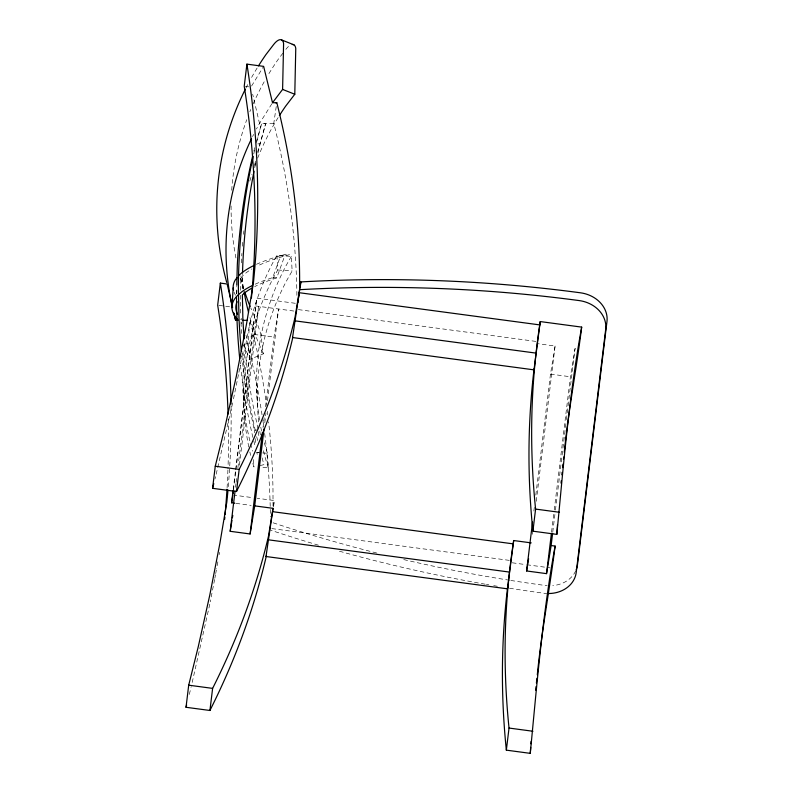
<?xml version="1.0" encoding="UTF-8"?>
<svg xmlns="http://www.w3.org/2000/svg" width="793" height="793" viewBox="0 0 793 793"><rect width="100%" height="100%" fill="white"/><g stroke="black" fill="none" stroke-linecap="round" stroke-linejoin="round"><path stroke-width="0.59" stroke-dasharray="3.96 2.97" d="M236.542 293.856L236.74 286.451M240.517 290.297L240.913 275.766M236.701 293.906L236.919 290.397M262.047 414.858A2300.255 1252.048 6.9 0 0 247.912 345.104L249.884 320.322L250.598 323.009A2300.255 1252.048 6.9 0 1 266.577 405.52M233.231 489.331L235.462 470.992M235.61 469.773L256.754 298.138L295.68 303.342M233.469 490.114L235.848 470.546M235.987 469.327L256.754 298.138M235.531 487.279L235.977 483.611M236.126 482.392L236.869 476.276M237.9 467.721L254.067 334.438L258.667 306.346L239.387 465.303M263.018 427.586L264.198 417.802M265.536 406.799L273.991 337.094L278.591 309.012L267.32 401.942M264.793 422.728L265.982 412.945M273.575 506.598L274.309 500.552L257.21 498.262M533.877 511.059L534.323 507.391M535.81 495.159L550.491 374.098L555.09 346.016L537.555 343.666M532.252 534.323L532.549 531.875M536.256 501.305L555.09 346.016M551.571 532.063L554.099 511.277M554.248 510.048L570.415 376.764L575.014 348.672L577.007 348.94M552.761 532.093L555.288 511.307M555.437 510.087L566.261 420.825M566.41 419.596L575.014 348.672M296.879 295.383L296.869 293.053A2300.255 1252.048 6.9 0 0 274.467 126.137L273.763 123.45L276.4 105.528M273.407 506.103L274.309 500.552M243.798 346.353L244.214 343.993M217.867 561.771L216.578 568.859M219.126 554.694L219.542 552.334M241.835 356.959L242.708 352.251M214.844 578.285L215.488 574.747M215.706 573.567L216.36 570.038M238.911 372.284L240.269 365.216M240.497 364.037L241.399 359.318M214.616 579.465L210.254 601.837M238.445 374.633L232.934 401.684M209.778 604.197L191.331 686.262M232.676 402.854L216.152 474.313M189.299 694.44L191.044 687.432M214.972 478.982L215.567 476.643M253.819 151.215L254.771 147.667M256.892 141.253L261.521 123.966L265.645 123.629L259.43 146.814A657.744 631.208 18.9 0 0 257.784 153.763M257.596 152.157L265.645 123.629M256.06 142.948L261.521 123.966M255.177 284.191A661.64 92.573 3.5 0 1 263.692 280.682L272.752 277.57L280.633 255.713L284.667 256.01L276.737 277.857L267.39 281.079A657.744 92.028 3.5 0 0 254.672 286.62M251.579 86.04L263.633 66.374M258.657 421.896A342.388 285.886 -3.2 0 1 286.521 280.851L292.141 270.968L291.328 256.387L276.935 255.405L273.258 261.888A356.007 297.266 -3.2 0 0 250.994 445.408L252.719 451.138M276.935 255.405L277.748 269.987L274.061 276.46A356.007 297.266 -3.2 0 0 248.873 447.411M291.328 256.387L285.708 266.27A342.388 285.886 -3.2 0 0 260.193 423.958M271.87 103.764L259.39 123.649A361.37 303.065 9.3 0 0 256.456 129.001M282.863 53.25L278.393 59.069A363.154 304.571 9.3 0 0 267.707 75.682M240.844 278.095L242.608 275.905A657.744 92.028 3.5 0 1 251.926 268.936M243.61 344.806L249.864 359.348L263.306 353.856L260.986 335.181A16.078 1.239 69.1 0 0 253.661 314.603L250.737 307.793M260.124 465.511L263.891 464.688L262.037 457.511M257.794 143.92L259.856 143.731M273.763 123.45L259.519 123.44L252.67 94.169M246.365 343.795L247.565 343.795M241.825 355.839A661.64 634.955 18.9 0 0 248.774 403.637L254.266 429.915L257.259 430.103M258.786 452.605L256.763 452.476L257.685 456.034M277.748 269.987L292.141 270.968M256.654 452.525L261.452 452.853M262.652 452.932L267.449 453.259L268.262 467.84L261.066 467.345M252.838 463.429L253.869 466.859L256.268 467.018M272.752 277.57L276.737 277.857M245.354 86.387L248.754 86.843M298.386 309.617L536.574 341.496M255.485 305.92L296.919 311.461M218.858 305.364L229.613 306.802M254.067 334.438L273.991 337.094M550.491 374.098L570.415 376.764M232.874 495.001L252.343 497.607M235.967 503.367L251.193 505.409M271.83 528.584L510.018 560.463M512.219 562.792L525.62 564.586M526.839 564.755L549.995 567.847M263.306 353.856L257.249 339.791A347.314 291.279 9.3 0 1 249.835 317.16M264.307 442.781L267.449 453.259M268.262 467.84L265.11 457.353A342.388 285.886 -3.2 0 1 263.127 449.155M256.674 436.685L257.854 441.265M253.78 440.898L254.979 445.527M240.695 278.393L243.173 288.979M258.012 428.993L252.6 403.072A657.744 631.208 18.9 0 1 244.541 343.617M258.379 431.699L259.053 437.538M255.158 438.549L255.832 444.348M249.864 359.348L247.545 340.673A16.078 1.239 69.1 0 0 245.929 335.122M254.266 429.915L254.494 432.75M256.645 389.363L257.447 403.944M253.463 459.563L253.869 466.859M243.025 389.878L243.838 404.45M241.766 318.271L241.815 320.104M273.03 506.053L272.99 489.925A2300.255 1252.048 6.9 0 0 268.589 421.757M240.973 321.849A16.078 1.239 69.1 0 1 241.726 323.703M243.501 288.265A347.314 291.279 9.3 0 1 241.855 276.113M249.805 181.171A347.314 291.279 9.3 0 1 251.916 174.192M254.642 166.143A347.314 291.279 9.3 0 1 255.891 162.714M257.646 158.164A347.314 291.279 9.3 0 1 278.73 116.621M243.709 288.612A363.154 304.571 9.3 0 1 240.051 276.014M235.927 258.003A363.154 304.571 9.3 0 1 231.1 205.962M231.705 190.27A363.154 304.571 9.3 0 1 246.772 119.684M249.825 111.754A363.154 304.571 9.3 0 1 250.747 109.513M253.136 103.923A363.154 304.571 9.3 0 1 264.634 80.995M245.88 88.122A377.21 316.357 9.3 0 1 248.12 83.81M251.609 77.417A377.21 316.357 9.3 0 1 257.814 66.919M252.571 136.574A361.37 303.065 9.3 0 1 253.651 134.404M285.837 49.364A16.078 6.324 -66.7 0 1 289.564 45.627M267.34 411.319A2300.255 1252.048 6.9 0 1 267.776 414.798M262.741 419.497A2300.255 1252.048 6.9 0 1 263.732 426.456M264.654 433.424A2300.255 1252.048 6.9 0 1 270.373 516.937M231.07 406.561A2759.154 1501.823 6.9 0 1 228.077 488.904M228.206 418.922A2759.154 1501.823 6.9 0 1 227.968 468.713M227.918 469.932A2759.154 1501.823 6.9 0 1 227.066 488.072M242.261 288.612A657.744 631.208 18.9 0 1 242.47 274.269M254.741 167.739A657.744 631.208 18.9 0 1 255.723 163.071M255.336 430.817A657.744 631.208 18.9 0 1 242.916 351.349M241.568 333.427A657.744 631.208 18.9 0 1 240.854 319.073M240.656 313.096A657.744 631.208 18.9 0 1 240.428 293.955M241.31 262.909A657.744 631.208 18.9 0 1 241.905 253.373M242.44 246.226A657.744 631.208 18.9 0 1 242.846 241.468M243.53 234.341A657.744 631.208 18.9 0 1 243.897 230.783M254.642 164.924A657.744 631.208 18.9 0 1 255.693 160.275M252.888 437.419A661.64 634.955 18.9 0 1 240.388 364.78M253.73 154.03A661.64 634.955 18.9 0 1 254.821 149.362M509.542 588.237A1256.935 1054.155 9.3 0 0 543.73 593.214A29.747 24.95 9.3 0 0 545.931 593.432M497.36 586.265A1256.935 1054.155 9.3 0 1 493.712 585.65M488.845 584.828A1256.935 1054.155 9.3 0 1 486.406 584.411M485.197 584.193A1256.935 1054.155 9.3 0 1 338.561 550.976M318.459 545.188A1256.935 1054.155 9.3 0 1 270.403 530.091M510.811 580.456A1256.935 1054.155 9.3 0 0 545.009 585.432A29.747 24.95 9.3 0 0 547.21 585.66M509.602 580.258A1256.935 1054.155 9.3 0 1 401.873 559.144M376.725 553.018A1256.935 1054.155 9.3 0 1 272.842 522.696M575.708 570.881A29.747 24.95 9.3 0 1 552.741 585.611M235.541 295.313A661.64 92.573 3.5 0 1 234.014 292.082M256.407 264.327A661.64 92.573 3.5 0 1 274.715 257.447L285.758 254.226L289.366 254.642L278.363 257.854A657.744 92.028 3.5 0 0 256.922 266.23M260.401 434.98A342.388 285.886 -3.2 0 1 259.678 430.232M261.551 431.045A342.388 285.886 -3.2 0 1 260.619 426.327M250.667 455.43A356.007 297.266 -3.2 0 1 249.864 452"/><path stroke-width="1.19" d="M236.77 285.222L237.315 265.011A661.64 634.955 18.9 0 1 252.432 157.034M272.514 102.733L263.633 66.374L246.91 64.134A2759.154 1501.823 6.9 0 1 253.383 283.18L246.474 324.248L236.364 376.06L224.835 427.665L215.26 466.215L212.583 488.319L236.492 491.511L239.169 469.416A2209.694 1202.753 6.9 0 0 294.996 317.458L299.595 289.366A2300.255 1252.048 6.9 0 0 277.154 104.042L276.807 102.733L272.514 102.733L282.605 89.411L283.587 43.536A16.078 6.324 -66.7 0 0 273.654 44.527L265.903 54.638A377.21 316.357 9.3 0 0 258.468 65.888M279.394 115.58A347.314 291.279 9.3 0 1 285.569 106.262L294.788 94.248L295.769 48.373A16.078 6.324 -66.7 0 0 292.26 44.487M231.943 307.694L233.172 287.829M507.708 586.394A2434.292 1325.004 6.9 0 0 506.35 750.148L530.259 753.35L530.686 747.383M530.943 743.804L531.112 741.415M530.259 753.35C536.98 684.101 542.551 614.615 555.12 546.08L551.135 545.544L546.536 573.636L526.611 570.97L532.539 522.062M534.125 368.626A2434.292 1325.004 6.9 0 0 532.906 531.181L556.815 534.383L557.499 524.837M556.815 534.383C563.536 465.134 569.106 395.648 581.675 327.113L540.241 321.571L534.006 369.855L292.558 337.54L300.834 281.921A1256.935 1054.155 9.3 0 1 580.496 292.805A29.747 24.95 9.3 0 1 606.972 321.532L577.492 564.596A29.747 24.95 9.3 0 1 576.144 569.88M561.028 483.115L561.266 480.736M561.84 474.789L562.078 472.41M535.642 690.188L536.028 686.619M536.405 683.051L536.911 678.293M562.584 467.652L562.971 464.083M563.476 459.325L563.724 456.946M537.307 674.724C541.56 631.615 549.747 589.03 555.12 546.08M564.279 452.198C568.472 410.278 576.511 368.884 581.675 327.113M232.627 307.436L227.145 284.013L220.345 283.101L217.669 305.206A2759.154 1501.823 6.9 0 1 228.067 414.055M246.91 64.134L244.224 86.239A2759.154 1501.823 6.9 0 1 251.411 298.059M266.161 556.071L265.754 558.52A2209.694 1202.753 6.9 0 1 209.927 710.478L186.028 707.287L188.704 685.182L198.28 646.632L209.798 595.028L219.919 543.215L226.818 502.147A2759.154 1501.823 6.9 0 0 227.978 490.104M234.787 503.208L231.606 502.782L233.083 490.56M233.023 493.781L233.469 490.114M264.059 428.844L254.712 505.875L250.112 533.967L230.188 531.3L235.085 490.946M209.927 710.478L212.613 688.383A2209.694 1202.753 6.9 0 0 268.44 536.425L273.04 508.333L254.712 505.875M250.112 533.967L262.424 432.472M273.04 508.333L266.002 556.508L507.451 588.822L507.877 585.343M298.029 302.282L298.317 299.883M298.614 297.494L298.902 295.105M300.24 286.759L300.834 281.921M507.451 588.822L513.686 540.539L531.211 542.878M506.35 750.148L509.027 728.053A2434.292 1325.004 6.9 0 1 513.686 540.539M532.906 531.181L535.592 509.086A2434.292 1325.004 6.9 0 1 540.241 321.571M546.536 573.636L551.422 533.283M551.135 545.544L552.612 533.322M276.807 102.733L275.607 102.733M231.606 502.782L232.696 496.121M230.188 531.3L231.992 520.307M232.389 517.869L232.795 515.42M292.716 337.104L292.32 339.553A2209.694 1202.753 6.9 0 1 236.492 491.511M526.611 570.97L528.614 558.758M212.583 488.319L213.773 483.651M186.028 707.287L186.623 704.947M236.968 277.818L235.541 279.582A661.64 92.573 3.5 0 0 233.429 289.941M233.707 312.938A361.37 303.065 9.3 0 0 235.561 320.075L238.009 320.313M242.757 320.313L247.505 320.313M299.189 292.706L539.835 324.912M294.59 320.798L536.038 353.113M215.26 466.215L239.169 469.416M535.592 509.086L559.491 512.288M272.633 511.673L513.279 543.879M268.034 539.765L509.483 572.08M188.704 685.182L212.613 688.383M509.027 728.053L532.936 731.255M281.723 39.977L293.916 44.814M282.605 89.411L294.788 94.248M237.781 319.718L234.986 316.268A661.64 92.573 3.5 0 1 237.533 295.472L242.083 291.596A661.64 92.573 3.5 0 1 251.926 285.738M250.241 306.653L248.784 303.253A363.154 304.571 9.3 0 1 244.809 292.012M233.994 313.285L235.64 320.313M248.556 312.422A347.314 291.279 9.3 0 1 244.105 291.903M226.739 282.447A377.21 316.357 9.3 0 1 245.334 89.203M232.309 306.97A361.37 303.065 9.3 0 1 251.5 138.765M226.986 489.281A2759.154 1501.823 6.9 0 1 225.073 514.617M224.855 517.026A2759.154 1501.823 6.9 0 1 224.627 519.425M220.345 283.101A2759.154 1501.823 6.9 0 1 231.041 404.123M244.145 338.839A657.744 631.208 18.9 0 1 242.836 317.319L242.38 294.927L245.919 291.923A657.744 92.028 3.5 0 1 251.768 288.186M242.509 273.079A657.744 631.208 18.9 0 1 254.028 171.238M239.744 358.783A661.64 634.955 18.9 0 1 236.542 297.464M241.34 351.041A661.64 634.955 18.9 0 1 238.961 317.378L238.376 288.503A661.64 634.955 18.9 0 1 253.205 156.37M299.556 289.693A1256.935 1054.155 9.3 0 1 579.227 300.587A29.747 24.95 9.3 0 1 605.703 329.303L576.224 572.377A29.747 24.95 9.3 0 1 547.051 593.501M238.752 275.607A661.64 92.573 3.5 0 1 254.206 265.358M237.603 314.296A657.744 92.028 3.5 0 1 237.107 301.746"/></g></svg>
